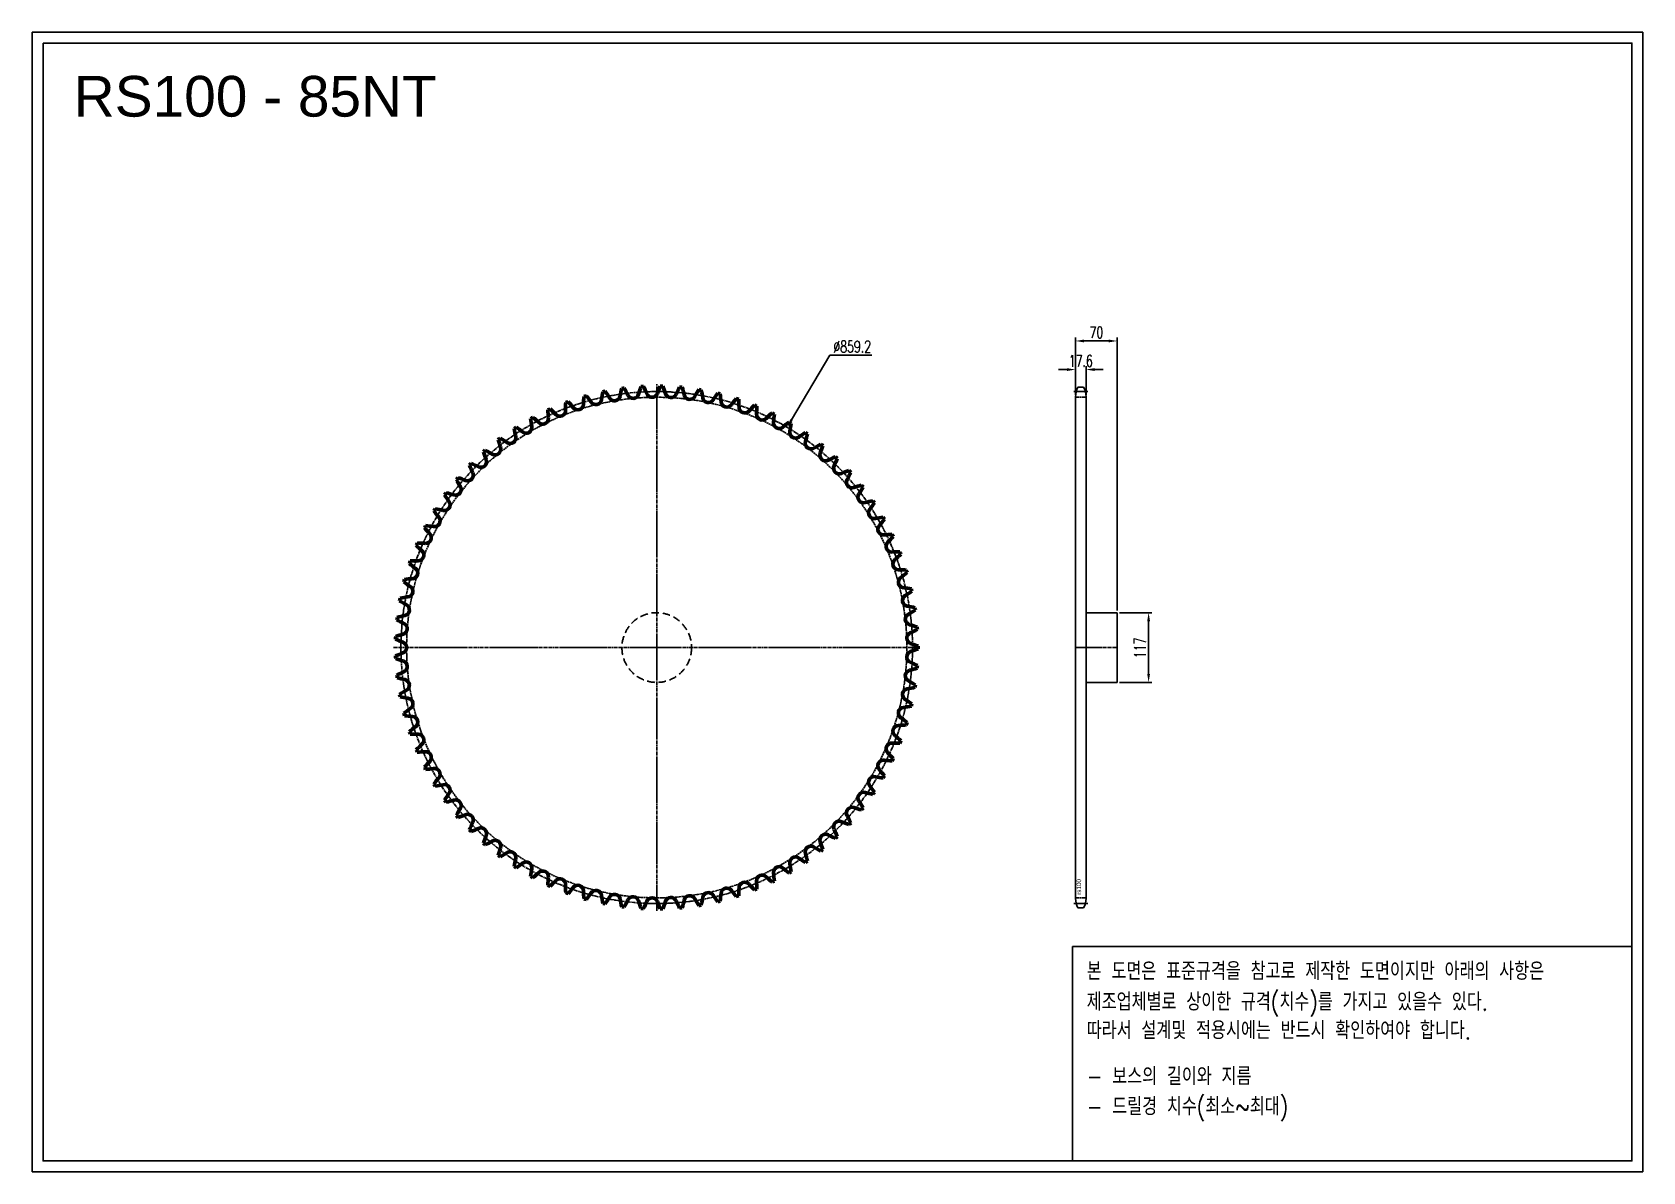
# Model space of a CAD drawing. Header units: millimetres. Extents: x -3784 to -1079, y 26557 to 28469.
import ezdxf

# ---------------------------------------------------------------- set-up
doc = ezdxf.new("R2010")
doc.units = ezdxf.units.MM
for name, pattern in [('AM_ISO02W050', [7.5, 6, -1.5]), ('AM_ISO02W050x2', [3.75, 3, -0.75]), ('AM_ISO08W050', [18, 12, -1.5, 3, -1.5]), ('AM_ISO08W050x2', [9, 6, -0.75, 1.5, -0.75]), ('HIDDEN', [9.525, 6.35, -3.175])]:
    doc.linetypes.add(name, pattern=pattern)
for name, color, linetype, lineweight in [('AM_0N', 7, 'Continuous', 50), ('AM_3N', 6, 'AM_ISO02W050', 25), ('AM_7', 4, 'AM_ISO08W050', 25), ('AM_7N', 4, 'AM_ISO08W050', 25)]:
    doc.layers.add(name, color=color, linetype=linetype, lineweight=lineweight)
doc.layers.add('HL', color=2, linetype='HIDDEN')
doc.layers.add('S-DIM', color=7, linetype='Continuous')
doc.styles.add('HAN', font='ROMANS.shx', dxfattribs={"width": 0.7, "bigfont": 'whgtxt.shx'})
doc.styles.add('HSG', font='SIMPLEX.shx', dxfattribs={"width": 0.7, "bigfont": 'HSG.shx'})
doc.styles.get("Standard").update_dxf_attribs({"font": 'arial.ttf'})
doc.dimstyles.new('APP32', dxfattribs={"dimscale": 8, "dimtxt": 2.4, "dimasz": 1.8, "dimexe": 0.7, "dimexo": 0.5, "dimgap": 0.6, "dimtad": 1, "dimtoh": 1, "dimdec": 1, "dimrnd": 0.01, "dimzin": 9, "dimdsep": 46, "dimtxsty": 'HSG', "dimcen": 0, "dimclrd": 1, "dimclre": 1, "dimclrt": 256, "dimazin": 2, "dimtp": 1, "dimtm": 1, "dimtfac": 0.5, "dimtdec": 1, "dimtofl": 0, "dimtmove": 0, "dimatfit": 3, "dimfxl": 0, "dimtvp": 1, "dimtolj": 2, "dimlwd": -1, "dimlwe": -1, "dimarcsym": 0})

# ---------------------------------------------------------------- blocks, each defined once
blk = doc.blocks.new('*D1')
at = {"layer": 'Defpoints', "color": 0, "transparency": 16777216}
for p in [(-1961.3, 27494.9), (-1961.3, 27377.9), (-1908.6, 27377.9)]:
    blk.add_point(p, dxfattribs=at)
at = {"layer": 'S-DIM', "color": 1, "transparency": 16777216}
for p, q in [((-1957.3, 27494.9), (-1903, 27494.9)), ((-1908.6, 27480.5), (-1908.6, 27392.3)), ((-1957.3, 27377.9), (-1903, 27377.9))]:
    blk.add_line(p, q, dxfattribs=at)
for points in [[(-1911, 27480.5), (-1906.2, 27480.5), (-1908.6, 27494.9)], [(-1911, 27392.3), (-1906.2, 27392.3), (-1908.6, 27377.9)]]:
    blk.add_solid(points, dxfattribs=at)
at = {"layer": 'S-DIM', "transparency": 16777216, "insert": (-1923, 27436), "char_height": 19.2, "attachment_point": 5, "rotation": 90, "style": 'HSG'}
blk.add_mtext('\\A2;117', dxfattribs=at)
blk = doc.blocks.new('*D2')
at = {"layer": 'Defpoints', "color": 0, "transparency": 16777216}
for p in [(-2013.7, 27903), (-2031.3, 27856.5), (-2013.7, 27856.5)]:
    blk.add_point(p, dxfattribs=at)
at = {"layer": 'S-DIM', "color": 1, "transparency": 16777216}
for p, q in [((-2045.7, 27903), (-2060.1, 27903)), ((-2031.3, 27860.5), (-2031.3, 27908.6)), ((-2013.7, 27860.5), (-2013.7, 27908.6)), ((-1999.3, 27903), (-1984.9, 27903))]:
    blk.add_line(p, q, dxfattribs=at)
for points in [[(-2045.7, 27905.4), (-2045.7, 27900.6), (-2031.3, 27903)], [(-1999.3, 27905.4), (-1999.3, 27900.6), (-2013.7, 27903)]]:
    blk.add_solid(points, dxfattribs=at)
at = {"layer": 'S-DIM', "transparency": 16777216, "insert": (-2022.5, 27917.4), "char_height": 19.2, "attachment_point": 5, "style": 'HSG'}
blk.add_mtext('\\A2;17.6', dxfattribs=at)
blk = doc.blocks.new('*D3')
at = {"layer": 'Defpoints', "color": 0, "transparency": 16777216}
for p in [(-1961.3, 27951), (-2031.3, 27856.5), (-1961.3, 27494.9)]:
    blk.add_point(p, dxfattribs=at)
at = {"layer": 'S-DIM', "color": 1, "transparency": 16777216}
for p, q in [((-2031.3, 27860.5), (-2031.3, 27956.6)), ((-2016.9, 27951), (-1975.7, 27951)), ((-1961.3, 27498.9), (-1961.3, 27956.6))]:
    blk.add_line(p, q, dxfattribs=at)
for points in [[(-2016.9, 27953.4), (-2016.9, 27948.6), (-2031.3, 27951)], [(-1975.7, 27953.4), (-1975.7, 27948.6), (-1961.3, 27951)]]:
    blk.add_solid(points, dxfattribs=at)
at = {"layer": 'S-DIM', "transparency": 16777216, "insert": (-1996.3, 27965.4), "char_height": 19.2, "attachment_point": 5, "style": 'HSG'}
blk.add_mtext('\\A2;70', dxfattribs=at)
blk = doc.blocks.new('notice1')
at = {"color": 4}
blk.add_lwpolyline([(-22142.12, 1735.9), (-22053.8, 1735.9), (-22053.8, 1702.07), (-22142.12, 1702.07)], close=True, dxfattribs=at)
at = {"color": 4, "style": 'HAN', "width": 0.8}
for s, p in [('본 도면은 표준규격을 참고로 제작한 도면이지만 아래의 사항은', (-22139.9, 1730.62)), ('제조업체별로 상이한 규격(치수)를 가지고 있을수 있다.', (-22139.9, 1725.78)), ('따라서 설계및 적용시에는 반드시 확인하여야 합니다.', (-22139.9, 1721.28)), ('- 보스의 길이와 지름', (-22139.9, 1714.03)), ('- 드릴경 치수(최소~최대)', (-22139.9, 1709.27))]:
    blk.add_text(s, height=2.7949, dxfattribs=at).set_placement(p)

msp = doc.modelspace()

# ---------------------------------------------------------------- linework, layer by layer
for p, q in [((-2017.68, 27873.29), (-2027.34, 27873.29)), ((-2031.31, 27857.39), (-2031.31, 27015.47)), ((-2013.71, 27857.39), (-2013.71, 27015.47)), ((-2013.71, 27494.93), (-1961.31, 27494.93)), ((-1961.31, 27494.93), (-1961.31, 27377.93)), ((-1961.31, 27377.93), (-2013.71, 27377.93)), ((-2017.68, 26999.57), (-2027.34, 26999.57))]:
    msp.add_line(p, q)
for points in [[(-3783.6, 28469.2), (-1078.61, 28469.2), (-1078.61, 26556.58), (-3783.6, 26556.58)], [(-3765.39, 28450.99), (-1096.82, 28450.99), (-1096.82, 26574.8), (-3765.39, 26574.8)]]:
    msp.add_lwpolyline(points, close=True)
for centre, start, end in [((-1997.51, 27857.39), 151.93881, 180), ((-2047.51, 27857.39), 0, 28.06119), ((-1997.51, 27015.47), 180, 208.06119), ((-2047.51, 27015.47), 331.93881, 0)]:
    msp.add_arc(centre, 33.8, start, end)
at = {"layer": 'AM_0N'}
for centre, radius, start, end in [((-2629.9, 27829.24), 198.88, 169.40565, 173.23529), ((-2734.7, 27436.43), 438.85, 101.36846, 101.92566), ((-2986.31, 27755.78), 198.88, 30.05882, 33.88846), ((-2601.17, 27820.43), 198.88, 165.17036, 169), ((-2734.7, 27436.43), 438.85, 97.13316, 97.69037), ((-2962.03, 27773.49), 198.88, 25.82353, 29.65317), ((-2774.35, 27864.31), 9.62, 205.82353, 344.76471), ((-2573.18, 27809.52), 198.88, 160.93506, 164.76471), ((-2734.7, 27436.43), 438.85, 92.89787, 93.45507), ((-2936.52, 27789.35), 198.88, 21.58824, 25.41788), ((-2742.64, 27866.07), 9.62, 201.58824, 340.52941), ((-2546.07, 27796.57), 198.88, 156.69977, 160.52941), ((-2734.7, 27436.43), 438.85, 88.66258, 89.21978), ((-2909.91, 27803.3), 198.88, 17.35294, 21.18258), ((-2710.89, 27865.48), 9.62, 197.35294, 336.29412), ((-2519.98, 27781.66), 198.88, 152.46448, 156.29412), ((-2734.7, 27436.43), 438.85, 84.42728, 84.98448), ((-2882.33, 27815.23), 198.88, 13.11765, 16.94729), ((-2495.07, 27764.86), 198.88, 148.22918, 152.05882), ((-2734.7, 27436.43), 438.85, 80.19199, 80.74919), ((-2853.95, 27825.1), 198.88, 8.88235, 12.71199), ((-2471.47, 27746.26), 198.88, 143.99389, 147.82353), ((-2734.7, 27436.43), 438.85, 75.95669, 76.51389), ((-2824.92, 27832.85), 198.88, 4.64706, 8.4767), ((-2734.7, 27436.43), 438.85, 114.07434, 114.63154), ((-2718.86, 27842.67), 198.88, 182.11154, 185.94118), ((-3050.38, 27692.62), 198.88, 42.76471, 46.59435), ((-2897.31, 27834.19), 9.62, 222.76471, 1.70588), ((-2688.9, 27840.4), 198.88, 177.87624, 181.70588), ((-2734.7, 27436.43), 438.85, 109.83905, 110.39625), ((-3030.6, 27715.23), 198.88, 38.52941, 42.35905), ((-2867.49, 27845.11), 9.62, 218.52941, 357.47059), ((-2659.19, 27835.91), 198.88, 173.64095, 177.47059), ((-2734.7, 27436.43), 438.85, 105.60375, 106.16095), ((-3009.2, 27736.32), 198.88, 34.29412, 38.12376), ((-2836.95, 27853.8), 9.62, 214.29412, 353.23529), ((-2805.84, 27860.21), 9.62, 210.05882, 349), ((-2679.27, 27862.55), 9.62, 193.11765, 332.05882), ((-2647.95, 27857.3), 9.62, 188.88235, 327.82353), ((-2617.11, 27849.74), 9.62, 184.64706, 323.58824), ((-2449.31, 27725.98), 198.88, 139.75859, 143.58824), ((-2734.7, 27436.43), 438.85, 71.7214, 72.2786), ((-2795.4, 27838.43), 198.88, 0.41176, 4.24141), ((-2586.9, 27839.93), 9.62, 180.41176, 319.35294), ((-2428.71, 27704.11), 198.88, 135.5233, 139.35294), ((-2734.7, 27436.43), 438.85, 67.48611, 68.04331), ((-2765.55, 27841.81), 198.88, 356.17647, 0.00611), ((-2954.13, 27805.9), 9.62, 231.23529, 10.17647), ((-2734.7, 27436.43), 438.85, 118.30963, 118.86684), ((-2748.91, 27842.74), 198.88, 186.34683, 190.17647), ((-3068.44, 27668.6), 198.88, 47, 50.82964), ((-2926.24, 27821.09), 9.62, 227, 5.94118), ((-2557.51, 27827.91), 9.62, 176.17647, 315.11765), ((-2409.77, 27680.78), 198.88, 131.28801, 135.11765), ((-2734.7, 27436.43), 438.85, 63.25081, 63.80801), ((-2529.08, 27813.75), 9.62, 171.94118, 310.88235), ((-2735.52, 27842.98), 198.88, 351.94118, 355.77082), ((-2392.62, 27656.11), 198.88, 127.05271, 130.88235), ((-2734.7, 27436.43), 438.85, 59.01552, 59.57272), ((-2705.5, 27841.93), 198.88, 347.70588, 351.53552), ((-2734.7, 27436.43), 438.85, 126.78022, 127.33742), ((-2808.6, 27836.21), 198.88, 194.81742, 198.64706), ((-3099, 27616.91), 198.88, 55.47059, 59.30023), ((-2980.82, 27788.68), 9.62, 235.47059, 14.41176), ((-2734.7, 27436.43), 438.85, 122.54493, 123.10213), ((-2778.87, 27840.58), 198.88, 190.58212, 194.41176), ((-3084.68, 27643.32), 198.88, 51.23529, 55.06494), ((-2501.78, 27797.54), 9.62, 167.70588, 306.64706), ((-2377.33, 27630.25), 198.88, 122.81742, 126.64706), ((-2475.74, 27779.35), 9.62, 163.47059, 302.41176), ((-2734.7, 27436.43), 438.85, 54.78022, 55.33742), ((-2675.63, 27838.67), 198.88, 343.47059, 347.30023), ((-2734.7, 27436.43), 438.85, 131.01552, 131.57272), ((-2837.92, 27829.66), 198.88, 199.05271, 202.88235), ((-3111.33, 27589.51), 198.88, 59.70588, 63.53552), ((-3006.16, 27769.55), 9.62, 239.70588, 18.64706), ((-2363.99, 27603.33), 198.88, 118.58212, 122.41176), ((-2451.13, 27759.29), 9.62, 159.23529, 298.17647), ((-2646.08, 27833.21), 198.88, 339.23529, 343.06494), ((-2734.7, 27436.43), 438.85, 50.54493, 51.10213), ((-2352.67, 27575.49), 198.88, 114.34683, 118.17647), ((-2617.02, 27825.58), 198.88, 335, 338.82964), ((-2734.7, 27436.43), 438.85, 46.30963, 46.86684), ((-3052.27, 27725.93), 9.62, 248.17647, 27.11765), ((-2734.7, 27436.43), 438.85, 135.25081, 135.80801), ((-2866.68, 27820.97), 198.88, 203.28801, 207.11765), ((-3121.61, 27561.28), 198.88, 63.94118, 67.77082), ((-3030.02, 27748.59), 9.62, 243.94118, 22.88235), ((-2428.06, 27737.46), 9.62, 155, 293.94118), ((-2343.45, 27546.9), 198.88, 110.11154, 113.94118), ((-2588.61, 27815.83), 198.88, 330.76471, 334.59435), ((-2734.7, 27436.43), 438.85, 42.07434, 42.63154), ((-3072.78, 27701.68), 9.62, 252.41176, 31.35294), ((-2734.7, 27436.43), 438.85, 139.48611, 140.04331), ((-2894.72, 27810.17), 198.88, 207.5233, 211.35294), ((-3129.78, 27532.37), 198.88, 68.17647, 72.00611), ((-2406.66, 27713.99), 9.62, 150.76471, 289.70588), ((-2336.36, 27517.7), 198.88, 105.87624, 109.70588), ((-2560.99, 27804), 198.88, 326.52941, 330.35905), ((-2734.7, 27436.43), 438.85, 37.83905, 38.39625), ((-3091.44, 27675.99), 9.62, 256.64706, 35.58824), ((-2734.7, 27436.43), 438.85, 143.7214, 144.2786), ((-2921.89, 27797.33), 198.88, 211.75859, 215.58824), ((-3135.78, 27502.93), 198.88, 72.41176, 76.24141), ((-2387.06, 27689.01), 9.62, 146.52941, 285.47059), ((-2331.44, 27488.06), 198.88, 101.64095, 105.47059), ((-2534.31, 27790.17), 198.88, 322.29412, 326.12376), ((-2734.7, 27436.43), 438.85, 33.60375, 34.16095), ((-3108.16, 27648.99), 9.62, 260.88235, 39.82353), ((-2734.7, 27436.43), 438.85, 147.95669, 148.51389), ((-2948.03, 27782.52), 198.88, 215.99389, 219.82353), ((-3139.6, 27473.13), 198.88, 76.64706, 80.4767), ((-2369.35, 27662.64), 9.62, 142.29412, 281.23529), ((-2328.73, 27458.14), 198.88, 97.40565, 101.23529), ((-2508.74, 27774.4), 198.88, 318.05882, 321.88846), ((-2734.7, 27436.43), 438.85, 29.36846, 29.92566), ((-2734.7, 27436.43), 438.85, 152.19199, 152.74919), ((-2973.01, 27765.82), 198.88, 220.22918, 224.05882), ((-3122.84, 27620.83), 9.62, 265.11765, 44.05882), ((-3141.2, 27443.12), 198.88, 80.88235, 84.71199), ((-2353.65, 27635.05), 9.62, 138.05882, 277), ((-2328.24, 27428.1), 198.88, 93.17036, 97), ((-2484.39, 27756.79), 198.88, 313.82353, 317.65317), ((-2734.7, 27436.43), 438.85, 25.13316, 25.69037), ((-2734.7, 27436.43), 438.85, 156.42728, 156.98448), ((-2996.68, 27747.32), 198.88, 224.46448, 228.29412), ((-3140.59, 27413.08), 198.88, 85.11765, 88.94729), ((-3135.4, 27591.66), 9.62, 269.35294, 48.29412), ((-2340.02, 27606.36), 9.62, 133.82353, 272.76471), ((-2329.96, 27398.1), 198.88, 88.93506, 92.76471), ((-2461.42, 27737.43), 198.88, 309.58824, 313.41788), ((-2734.7, 27436.43), 438.85, 20.89787, 21.45507), ((-2734.7, 27436.43), 438.85, 160.66258, 161.21978), ((-3018.93, 27727.13), 198.88, 228.69977, 232.52941), ((-3137.75, 27383.17), 198.88, 89.35294, 93.18258), ((-3145.77, 27561.64), 9.62, 273.58824, 52.52941), ((-2328.55, 27576.75), 9.62, 129.58824, 268.52941), ((-2333.9, 27368.31), 198.88, 84.69977, 88.52941), ((-2734.7, 27436.43), 438.85, 16.66258, 17.21978), ((-2734.7, 27436.43), 438.85, 164.89787, 165.45507), ((-3039.62, 27705.34), 198.88, 232.93506, 236.76471), ((-3132.72, 27353.55), 198.88, 93.58824, 97.41788), ((-3153.89, 27530.94), 9.62, 277.82353, 56.76471), ((-2319.29, 27546.37), 9.62, 125.35294, 264.29412), ((-2439.93, 27716.42), 198.88, 305.35294, 309.18258), ((-2734.7, 27436.43), 438.85, 169.13316, 169.69037), ((-3058.64, 27682.09), 198.88, 237.17036, 241), ((-3125.51, 27324.38), 198.88, 97.82353, 101.65317), ((-2312.31, 27515.39), 9.62, 121.11765, 260.05882), ((-2340.02, 27338.9), 198.88, 80.46448, 84.29412), ((-2420.06, 27693.89), 198.88, 301.11765, 304.94729), ((-2734.7, 27436.43), 438.85, 12.42728, 12.98448), ((-2734.7, 27436.43), 438.85, 173.36846, 173.92566), ((-3075.9, 27657.49), 198.88, 241.40565, 245.23529), ((-3116.17, 27295.83), 198.88, 102.05882, 105.88846), ((-3159.73, 27499.73), 9.62, 282.05882, 61), ((-2307.63, 27483.98), 9.62, 116.88235, 255.82353), ((-2348.3, 27310.02), 198.88, 76.22918, 80.05882), ((-2401.91, 27669.95), 198.88, 296.88235, 300.71199), ((-2734.7, 27436.43), 438.85, 8.19199, 8.74919), ((-3104.74, 27268.04), 198.88, 106.29412, 110.12376), ((-3163.24, 27468.17), 9.62, 286.29412, 65.23529), ((-2305.28, 27452.31), 9.62, 112.64706, 251.58824), ((-2358.69, 27281.83), 198.88, 71.99389, 75.82353), ((-2385.57, 27644.73), 198.88, 292.64706, 296.4767), ((-2734.7, 27436.43), 438.85, 3.95669, 4.51389), ((-2734.7, 27436.43), 438.85, 177.60375, 178.16095), ((-3091.3, 27631.69), 198.88, 245.64095, 249.47059), ((-3164.42, 27436.43), 9.62, 290.52941, 69.47059), ((-2305.28, 27420.55), 9.62, 108.41176, 247.35294), ((-2371.14, 27254.48), 198.88, 67.75859, 71.58824), ((-2371.14, 27618.38), 198.88, 288.41176, 292.24141), ((-2734.7, 27436.43), 438.85, 359.7214, 0.2786), ((-3091.3, 27241.17), 198.88, 110.52941, 114.35905), ((-2734.7, 27436.43), 438.85, 181.83905, 182.39625), ((-3104.74, 27604.82), 198.88, 249.87624, 253.70588), ((-3163.24, 27404.7), 9.62, 294.76471, 73.70588), ((-2358.69, 27591.03), 198.88, 284.17647, 288.00611), ((-2385.57, 27228.13), 198.88, 63.5233, 67.35294), ((-2734.7, 27436.43), 438.85, 355.48611, 356.04331), ((-3075.9, 27215.37), 198.88, 114.76471, 118.59435), ((-2734.7, 27436.43), 438.85, 186.07434, 186.63154), ((-3116.17, 27577.03), 198.88, 254.11154, 257.94118), ((-3159.73, 27373.13), 9.62, 299, 77.94118), ((-2307.63, 27388.88), 9.62, 104.17647, 243.11765), ((-2401.91, 27202.91), 198.88, 59.28801, 63.11765), ((-3058.64, 27190.77), 198.88, 119, 122.82964), ((-2734.7, 27436.43), 438.85, 190.30963, 190.86684), ((-3125.51, 27548.48), 198.88, 258.34683, 262.17647), ((-3153.89, 27341.92), 9.62, 303.23529, 82.17647), ((-2312.31, 27357.47), 9.62, 99.94118, 238.88235), ((-2420.06, 27178.97), 198.88, 55.05271, 58.88235), ((-2348.3, 27562.84), 198.88, 279.94118, 283.77082), ((-2734.7, 27436.43), 438.85, 351.25081, 351.80801), ((-3039.62, 27167.52), 198.88, 123.23529, 127.06494), ((-2734.7, 27436.43), 438.85, 194.54493, 195.10213), ((-3132.72, 27519.31), 198.88, 262.58212, 266.41176), ((-3145.77, 27311.22), 9.62, 307.47059, 86.41176), ((-2319.29, 27326.49), 9.62, 95.70588, 234.64706), ((-2340.02, 27533.96), 198.88, 275.70588, 279.53552), ((-2734.7, 27436.43), 438.85, 347.01552, 347.57272), ((-3018.93, 27145.74), 198.88, 127.47059, 131.30023), ((-2734.7, 27436.43), 438.85, 198.78022, 199.33742), ((-2328.55, 27296.11), 9.62, 91.47059, 230.41176), ((-2333.9, 27504.55), 198.88, 271.47059, 275.30023), ((-2439.93, 27156.44), 198.88, 50.81742, 54.64706), ((-2734.7, 27436.43), 438.85, 342.78022, 343.33742), ((-3137.75, 27489.69), 198.88, 266.81742, 270.64706), ((-2996.68, 27125.54), 198.88, 131.70588, 135.53552), ((-3135.4, 27281.2), 9.62, 311.70588, 90.64706), ((-2340.02, 27266.5), 9.62, 87.23529, 226.17647), ((-2329.96, 27474.76), 198.88, 267.23529, 271.06494), ((-2461.42, 27135.43), 198.88, 46.58212, 50.41176), ((-2734.7, 27436.43), 438.85, 338.54493, 339.10213), ((-2734.7, 27436.43), 438.85, 203.01552, 203.57272), ((-3140.59, 27459.78), 198.88, 271.05271, 274.88235), ((-2973.01, 27107.04), 198.88, 135.94118, 139.77082), ((-3122.84, 27252.03), 9.62, 315.94118, 94.88235), ((-2353.65, 27237.82), 9.62, 83, 221.94118), ((-2328.24, 27444.76), 198.88, 263, 266.82964), ((-2484.39, 27116.07), 198.88, 42.34683, 46.17647), ((-2734.7, 27436.43), 438.85, 334.30963, 334.86684), ((-2734.7, 27436.43), 438.85, 207.25081, 207.80801), ((-3141.2, 27429.74), 198.88, 275.28801, 279.11765), ((-3108.16, 27223.87), 9.62, 320.17647, 99.11765), ((-2948.03, 27090.34), 198.88, 140.17647, 144.00611), ((-2369.35, 27210.22), 9.62, 78.76471, 217.70588), ((-2328.73, 27414.72), 198.88, 258.76471, 262.59435), ((-2508.74, 27098.46), 198.88, 38.11154, 41.94118), ((-2734.7, 27436.43), 438.85, 330.07434, 330.63154), ((-2734.7, 27436.43), 438.85, 211.48611, 212.04331), ((-3139.6, 27399.74), 198.88, 279.5233, 283.35294), ((-3091.44, 27196.87), 9.62, 324.41176, 103.35294), ((-2921.89, 27075.53), 198.88, 144.41176, 148.24141), ((-2387.06, 27183.85), 9.62, 74.52941, 213.47059), ((-2331.44, 27384.8), 198.88, 254.52941, 258.35905), ((-2534.31, 27082.69), 198.88, 33.87624, 37.70588), ((-2734.7, 27436.43), 438.85, 325.83905, 326.39625), ((-2734.7, 27436.43), 438.85, 215.7214, 216.2786), ((-3135.78, 27369.93), 198.88, 283.75859, 287.58824), ((-3072.78, 27171.18), 9.62, 328.64706, 107.58824), ((-2894.72, 27062.69), 198.88, 148.64706, 152.4767), ((-2406.66, 27158.87), 9.62, 70.29412, 209.23529), ((-2336.36, 27355.16), 198.88, 250.29412, 254.12376), ((-2560.99, 27068.86), 198.88, 29.64095, 33.47059), ((-2734.7, 27436.43), 438.85, 321.60375, 322.16095), ((-2734.7, 27436.43), 438.85, 219.95669, 220.51389), ((-3129.78, 27340.49), 198.88, 287.99389, 291.82353), ((-3052.27, 27146.94), 9.62, 332.88235, 111.82353), ((-2866.68, 27051.9), 198.88, 152.88235, 156.71199), ((-3121.61, 27311.58), 198.88, 292.22918, 296.05882), ((-3030.02, 27124.27), 9.62, 337.11765, 116.05882), ((-2428.06, 27135.4), 9.62, 66.05882, 205), ((-2617.02, 27047.28), 198.88, 21.17036, 25), ((-2343.45, 27325.96), 198.88, 246.05882, 249.88846), ((-2588.61, 27057.04), 198.88, 25.40565, 29.23529), ((-2734.7, 27436.43), 438.85, 317.36846, 317.92566), ((-2734.7, 27436.43), 438.85, 224.19199, 224.74919), ((-2837.92, 27043.2), 198.88, 157.11765, 160.94729), ((-2734.7, 27436.43), 438.85, 228.42728, 228.98448), ((-3111.33, 27283.35), 198.88, 296.46448, 300.29412), ((-3006.16, 27103.32), 9.62, 341.35294, 120.29412), ((-2451.13, 27113.57), 9.62, 61.82353, 200.76471), ((-2646.08, 27039.65), 198.88, 16.93506, 20.76471), ((-2352.67, 27297.37), 198.88, 241.82353, 245.65317), ((-2734.7, 27436.43), 438.85, 313.13316, 313.69037), ((-2808.6, 27036.65), 198.88, 161.35294, 165.18258), ((-2734.7, 27436.43), 438.85, 232.66258, 233.21978), ((-3099, 27255.95), 198.88, 300.69977, 304.52941), ((-2980.82, 27084.18), 9.62, 345.58824, 124.52941), ((-2778.87, 27032.28), 198.88, 165.58824, 169.41788), ((-2501.78, 27075.32), 9.62, 53.35294, 192.29412), ((-2377.33, 27242.61), 198.88, 233.35294, 237.18258), ((-2475.74, 27093.51), 9.62, 57.58824, 196.52941), ((-2734.7, 27436.43), 438.85, 304.66258, 305.21978), ((-2675.63, 27034.19), 198.88, 12.69977, 16.52941), ((-2363.99, 27269.53), 198.88, 237.58824, 241.41788), ((-2734.7, 27436.43), 438.85, 308.89787, 309.45507), ((-2734.7, 27436.43), 438.85, 236.89787, 237.45507), ((-3084.68, 27229.54), 198.88, 304.93506, 308.76471), ((-2954.13, 27066.96), 9.62, 349.82353, 128.76471), ((-2748.91, 27030.13), 198.88, 169.82353, 173.65317), ((-2734.7, 27436.43), 438.85, 241.13316, 241.69037), ((-3068.44, 27204.26), 198.88, 309.17036, 313), ((-2926.24, 27051.77), 9.62, 354.05882, 133), ((-2718.86, 27030.19), 198.88, 174.05882, 177.88846), ((-2557.51, 27044.95), 9.62, 44.88235, 183.82353), ((-2409.77, 27192.08), 198.88, 224.88235, 228.71199), ((-2529.08, 27059.11), 9.62, 49.11765, 188.05882), ((-2735.52, 27029.88), 198.88, 4.22918, 8.05882), ((-2392.62, 27216.75), 198.88, 229.11765, 232.94729), ((-2734.7, 27436.43), 438.85, 300.42728, 300.98448), ((-2705.5, 27030.93), 198.88, 8.46448, 12.29412), ((-2734.7, 27436.43), 438.85, 245.36846, 245.92566), ((-3050.38, 27180.24), 198.88, 313.40565, 317.23529), ((-2897.31, 27038.67), 9.62, 358.29412, 137.23529), ((-2688.9, 27032.47), 198.88, 178.29412, 182.12376), ((-2734.7, 27436.43), 438.85, 249.60375, 250.16095), ((-3030.6, 27157.63), 198.88, 317.64095, 321.47059), ((-2867.49, 27027.75), 9.62, 2.52941, 141.47059), ((-2659.19, 27036.95), 198.88, 182.52941, 186.35905), ((-3009.2, 27136.54), 198.88, 321.87624, 325.70588), ((-2836.95, 27019.06), 9.62, 6.76471, 145.70588), ((-2647.95, 27015.57), 9.62, 32.17647, 171.11765), ((-2824.92, 27040.01), 198.88, 351.5233, 355.35294), ((-2617.11, 27023.12), 9.62, 36.41176, 175.35294), ((-2449.31, 27146.89), 198.88, 216.41176, 220.24141), ((-2795.4, 27034.43), 198.88, 355.75859, 359.58824), ((-2586.9, 27032.94), 9.62, 40.64706, 179.58824), ((-2428.71, 27168.75), 198.88, 220.64706, 224.4767), ((-2734.7, 27436.43), 438.85, 291.95669, 292.51389), ((-2765.55, 27031.05), 198.88, 359.99389, 3.82353), ((-2734.7, 27436.43), 438.85, 296.19199, 296.74919), ((-2734.7, 27436.43), 438.85, 253.83905, 254.39625), ((-2629.9, 27043.62), 198.88, 186.76471, 190.59435), ((-2734.7, 27436.43), 438.85, 258.07434, 258.63154), ((-2986.31, 27117.08), 198.88, 326.11154, 329.94118), ((-2805.84, 27012.65), 9.62, 11, 149.94118), ((-2601.17, 27052.43), 198.88, 191, 194.82964), ((-2734.7, 27436.43), 438.85, 262.30963, 262.86684), ((-2962.03, 27099.37), 198.88, 330.34683, 334.17647), ((-2774.35, 27008.55), 9.62, 15.23529, 154.17647), ((-2573.18, 27063.34), 198.88, 195.23529, 199.06494), ((-2734.7, 27436.43), 438.85, 266.54493, 267.10213), ((-2936.52, 27083.51), 198.88, 334.58212, 338.41176), ((-2742.64, 27006.79), 9.62, 19.47059, 158.41176), ((-2546.07, 27076.29), 198.88, 199.47059, 203.30023), ((-2734.7, 27436.43), 438.85, 270.78022, 271.33742), ((-2909.91, 27069.57), 198.88, 338.81742, 342.64706), ((-2710.89, 27007.38), 9.62, 23.70588, 162.64706), ((-2519.98, 27091.2), 198.88, 203.70588, 207.53552), ((-2734.7, 27436.43), 438.85, 275.01552, 275.57272), ((-2882.33, 27057.63), 198.88, 343.05271, 346.88235), ((-2679.27, 27010.31), 9.62, 27.94118, 166.88235), ((-2495.07, 27108.01), 198.88, 207.94118, 211.77082), ((-2734.7, 27436.43), 438.85, 279.25081, 279.80801), ((-2853.95, 27047.76), 198.88, 347.28801, 351.11765), ((-2471.47, 27126.6), 198.88, 212.17647, 216.00611), ((-2734.7, 27436.43), 438.85, 283.48611, 284.04331), ((-2734.7, 27436.43), 438.85, 287.7214, 288.2786)]:
    msp.add_arc(centre, radius, start, end, dxfattribs=at)
at = {"layer": 'AM_3N', "linetype": 'AM_ISO02W050x2'}
for p, q in [((-2013.71, 27856.52), (-2031.31, 27856.52)), ((-2013.71, 27016.34), (-2031.31, 27016.34))]:
    msp.add_line(p, q, dxfattribs=at)
msp.add_circle((-2734.7, 27436.43), 420.09, dxfattribs=at)
at = {"layer": 'AM_7', "linetype": 'AM_ISO08W050x2'}
for p, q in [((-2010.71, 27866.05), (-2034.31, 27866.05)), ((-2031.31, 27436.43), (-1961.31, 27436.43)), ((-2010.71, 27006.81), (-2034.31, 27006.81))]:
    msp.add_line(p, q, dxfattribs=at)
msp.add_circle((-2734.7, 27436.43), 429.62, dxfattribs=at)
at = {"layer": 'AM_7N', "linetype": 'AM_ISO08W050x2'}
for p, q in [((-2734.7, 26994.58), (-2734.7, 27878.28)), ((-3176.55, 27436.43), (-2292.86, 27436.43))]:
    msp.add_line(p, q, dxfattribs=at)
at = {"layer": 'HL', "ltscale": 2}
msp.add_circle((-2734.7, 27436.43), 58.5, dxfattribs=at)
at = {"layer": 'S-DIM', "color": 1}
for p, q in [((-2444.11, 27927.13), (-2508.45, 27818.48)), ((-2373.39, 27927.13), (-2444.11, 27927.13))]:
    msp.add_line(p, q, dxfattribs=at)
msp.add_solid([(-2510.52, 27819.7), (-2506.39, 27817.26), (-2515.79, 27806.09)], dxfattribs=at)

# ---------------------------------------------------------------- block references
at = {"xscale": 10.63564472053923, "yscale": 10.63564472053923, "zscale": 10.63564472053923}
msp.add_blockref('notice1', (233459.53, 8472.21), dxfattribs=at)

# ---------------------------------------------------------------- texts
msp.add_text('RS100 - 85NT', height=68.308).set_placement((-3713.94, 28327.57))
at = {"insert": (-2029.48, 27021.47), "char_height": 7.56, "width": 32.5046, "attachment_point": 1, "rotation": 90}
msp.add_mtext('rs100', dxfattribs=at)
at = {"layer": 'S-DIM', "insert": (-2406.35, 27941.53), "char_height": 19.2, "attachment_point": 5, "style": 'HSG'}
msp.add_mtext('\\A2;∅859.2', dxfattribs=at)

# ---------------------------------------------------------------- dimensions: what is measured, and where the dimension line sits
at = {"layer": 'S-DIM'}
dim = msp.add_linear_dim(base=(-1961.31, 27950.98), p1=(-2031.31, 27856.52), p2=(-1961.31, 27494.93), dimstyle='APP32', dxfattribs=at)
dim.commit()
dim.dimension.update_dxf_attribs({"geometry": '*D3', "text_midpoint": (-1996.31, 27965.38)})
dim = msp.add_linear_dim(base=(-2013.71, 27902.98), p1=(-2031.31, 27856.52), p2=(-2013.71, 27856.52), dimstyle='APP32', dxfattribs=at)
dim.commit()
dim.dimension.update_dxf_attribs({"geometry": '*D2', "text_midpoint": (-2022.51, 27902.98), "dimtype": 128})
dim = msp.add_linear_dim(base=(-1908.58, 27377.93), p1=(-1961.31, 27494.93), p2=(-1961.31, 27377.93), angle=90, dimstyle='APP32', dxfattribs=at)
dim.commit()
dim.dimension.update_dxf_attribs({"geometry": '*D1', "text_midpoint": (-1908.58, 27436.02), "dimtype": 128})

doc.saveas('drawing.dxf')
